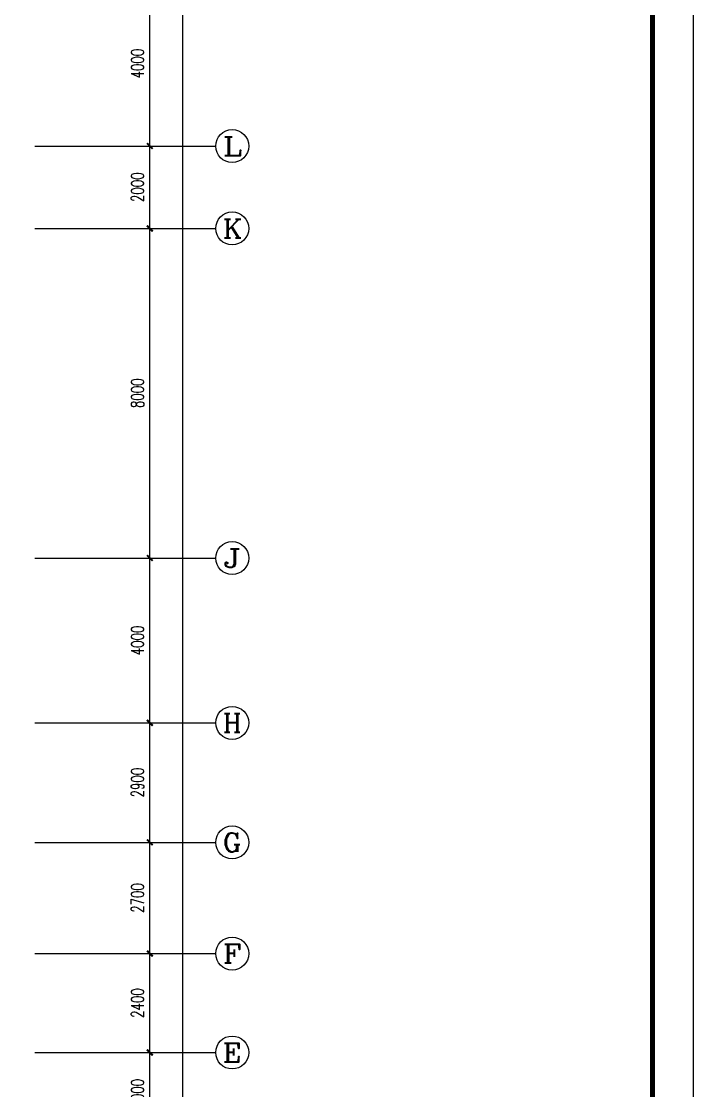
# Model space of a CAD drawing. Extents: x 190999 to 834799, y -200814 to 215286.
# Drawn here: x 734373 to 750699, y -175421 to -149471 of the extents above; entities that cross this region are included whole.
import ezdxf
from ezdxf.enums import TextEntityAlignment as Align

# ---------------------------------------------------------------- set-up
doc = ezdxf.new("R2010")
doc.units = 0
doc.header["$LTSCALE"] = 1000
doc.header["$MEASUREMENT"] = 0
for name, color, linetype in [('AXIS', 3, 'Continuous'), ('AXIS_TEXT', 7, 'Continuous'), ('图框', 189, 'Continuous')]:
    doc.layers.add(name, color=color, linetype=linetype)
doc.styles.add('_TCH_AXIS', font='COMPLEX', dxfattribs={"bigfont": 'GBCBIG'})
doc.styles.add('COMPLEX', font='COMPLEX')
doc.styles.add('DIM_FONT', font='SIMPLEX', dxfattribs={"width": 0.7, "bigfont": 'GBCBIG'})
doc.dimstyles.new('DIMN', dxfattribs={"dimtxt": 300, "dimasz": 100, "dimexe": 250, "dimexo": 300, "dimgap": 150, "dimtad": 1, "dimdec": 0, "dimzin": 0, "dimdsep": 46, "dimtxsty": 'DIM_FONT', "dimblk": 'ARCHTICK', "dimcen": 0.09, "dimclrt": 7, "dimazin": 2, "dimtfac": 1, "dimtdec": 0, "dimtix": 1, "dimtmove": 2, "dimatfit": 3, "dimfxl": 0, "dimtolj": 1, "dimtzin": 0, "dimarcsym": 0})

# ---------------------------------------------------------------- blocks, each defined once
blk = doc.blocks.new('TJAD_TK_A0')
at = {"layer": '图框'}
blk.add_line((2162, 399.3), (973, 399.3), dxfattribs=at)
at = {"layer": '图框', "const_width": 1.2}
blk.add_lwpolyline([(2152, -431.7), (2152, 389.3), (998, 389.3), (998, -431.7)], close=True, dxfattribs=at)
blk = doc.blocks.new('_ArchTick')
at = {"const_width": 0.5}
blk.add_lwpolyline([(-0.7, -0.7), (0.7, 0.7)], dxfattribs=at)
blk = doc.blocks.new('*D799')
at = {"layer": 'AXIS', "color": 0, "lineweight": -2}
for p, q in [((736699, -174496), (737743, -174496)), ((737493, -176496), (737493, -174496)), ((736699, -176496), (737743, -176496))]:
    blk.add_line(p, q, dxfattribs=at)
at = {"layer": 'Defpoints', "color": 0}
for p in [(736399, -174496), (737493, -174496), (736399, -176496)]:
    blk.add_point(p, dxfattribs=at)
at = {"layer": 'AXIS', "color": 0, "lineweight": -2, "xscale": 100, "yscale": 100, "zscale": 100}
for p, rotation in [((737493, -174496), 90), ((737493, -176496), 270)]:
    blk.add_blockref('_ArchTick', p, dxfattribs=dict(at, rotation=rotation))
at = {"layer": 'AXIS', "color": 7, "insert": (737193, -175496), "char_height": 300, "attachment_point": 5, "rotation": 90, "style": 'DIM_FONT'}
blk.add_mtext('\\A1;2000', dxfattribs=at)
blk = doc.blocks.new('*D800')
at = {"layer": 'AXIS', "color": 0, "lineweight": -2}
for p, q in [((736699, -172096), (737743, -172096)), ((737493, -174496), (737493, -172096)), ((736699, -174496), (737743, -174496))]:
    blk.add_line(p, q, dxfattribs=at)
at = {"layer": 'Defpoints', "color": 0}
for p in [(736399, -172096), (737493, -172096), (736399, -174496)]:
    blk.add_point(p, dxfattribs=at)
at = {"layer": 'AXIS', "color": 0, "lineweight": -2, "xscale": 100, "yscale": 100, "zscale": 100}
for p, rotation in [((737493, -172096), 90), ((737493, -174496), 270)]:
    blk.add_blockref('_ArchTick', p, dxfattribs=dict(at, rotation=rotation))
at = {"layer": 'AXIS', "color": 7, "insert": (737193, -173296), "char_height": 300, "attachment_point": 5, "rotation": 90, "style": 'DIM_FONT'}
blk.add_mtext('\\A1;2400', dxfattribs=at)
blk = doc.blocks.new('*D801')
at = {"layer": 'AXIS', "color": 0, "lineweight": -2}
for p, q in [((736699, -169396), (737743, -169396)), ((737493, -172096), (737493, -169396)), ((736699, -172096), (737743, -172096))]:
    blk.add_line(p, q, dxfattribs=at)
at = {"layer": 'Defpoints', "color": 0}
for p in [(736399, -169396), (737493, -169396), (736399, -172096)]:
    blk.add_point(p, dxfattribs=at)
at = {"layer": 'AXIS', "color": 0, "lineweight": -2, "xscale": 100, "yscale": 100, "zscale": 100}
for p, rotation in [((737493, -169396), 90), ((737493, -172096), 270)]:
    blk.add_blockref('_ArchTick', p, dxfattribs=dict(at, rotation=rotation))
at = {"layer": 'AXIS', "color": 7, "insert": (737193, -170746), "char_height": 300, "attachment_point": 5, "rotation": 90, "style": 'DIM_FONT'}
blk.add_mtext('\\A1;2700', dxfattribs=at)
blk = doc.blocks.new('*D802')
at = {"layer": 'AXIS', "color": 0, "lineweight": -2}
for p, q in [((736699, -166496), (737743, -166496)), ((737493, -169396), (737493, -166496)), ((736699, -169396), (737743, -169396))]:
    blk.add_line(p, q, dxfattribs=at)
at = {"layer": 'Defpoints', "color": 0}
for p in [(736399, -166496), (737493, -166496), (736399, -169396)]:
    blk.add_point(p, dxfattribs=at)
at = {"layer": 'AXIS', "color": 0, "lineweight": -2, "xscale": 100, "yscale": 100, "zscale": 100}
for p, rotation in [((737493, -166496), 90), ((737493, -169396), 270)]:
    blk.add_blockref('_ArchTick', p, dxfattribs=dict(at, rotation=rotation))
at = {"layer": 'AXIS', "color": 7, "insert": (737193, -167946), "char_height": 300, "attachment_point": 5, "rotation": 90, "style": 'DIM_FONT'}
blk.add_mtext('\\A1;2900', dxfattribs=at)
blk = doc.blocks.new('*D803')
at = {"layer": 'AXIS', "color": 0, "lineweight": -2}
for p, q in [((736699, -162496), (737743, -162496)), ((737493, -166496), (737493, -162496)), ((736699, -166496), (737743, -166496))]:
    blk.add_line(p, q, dxfattribs=at)
at = {"layer": 'Defpoints', "color": 0}
for p in [(736399, -162496), (737493, -162496), (736399, -166496)]:
    blk.add_point(p, dxfattribs=at)
at = {"layer": 'AXIS', "color": 0, "lineweight": -2, "xscale": 100, "yscale": 100, "zscale": 100}
for p, rotation in [((737493, -162496), 90), ((737493, -166496), 270)]:
    blk.add_blockref('_ArchTick', p, dxfattribs=dict(at, rotation=rotation))
at = {"layer": 'AXIS', "color": 7, "insert": (737193, -164496), "char_height": 300, "attachment_point": 5, "rotation": 90, "style": 'DIM_FONT'}
blk.add_mtext('\\A1;4000', dxfattribs=at)
blk = doc.blocks.new('*D804')
at = {"layer": 'AXIS', "color": 0, "lineweight": -2}
for p, q in [((736699, -154496), (737743, -154496)), ((737493, -162496), (737493, -154496)), ((736699, -162496), (737743, -162496))]:
    blk.add_line(p, q, dxfattribs=at)
at = {"layer": 'Defpoints', "color": 0}
for p in [(736399, -154496), (737493, -154496), (736399, -162496)]:
    blk.add_point(p, dxfattribs=at)
at = {"layer": 'AXIS', "color": 0, "lineweight": -2, "xscale": 100, "yscale": 100, "zscale": 100}
for p, rotation in [((737493, -154496), 90), ((737493, -162496), 270)]:
    blk.add_blockref('_ArchTick', p, dxfattribs=dict(at, rotation=rotation))
at = {"layer": 'AXIS', "color": 7, "insert": (737193, -158496), "char_height": 300, "attachment_point": 5, "rotation": 90, "style": 'DIM_FONT'}
blk.add_mtext('\\A1;8000', dxfattribs=at)
blk = doc.blocks.new('*D805')
at = {"layer": 'AXIS', "color": 0, "lineweight": -2}
for p, q in [((736699, -152496), (737743, -152496)), ((737493, -154496), (737493, -152496)), ((736699, -154496), (737743, -154496))]:
    blk.add_line(p, q, dxfattribs=at)
at = {"layer": 'Defpoints', "color": 0}
for p in [(736399, -152496), (737493, -152496), (736399, -154496)]:
    blk.add_point(p, dxfattribs=at)
at = {"layer": 'AXIS', "color": 0, "lineweight": -2, "xscale": 100, "yscale": 100, "zscale": 100}
for p, rotation in [((737493, -152496), 90), ((737493, -154496), 270)]:
    blk.add_blockref('_ArchTick', p, dxfattribs=dict(at, rotation=rotation))
at = {"layer": 'AXIS', "color": 7, "insert": (737193, -153496), "char_height": 300, "attachment_point": 5, "rotation": 90, "style": 'DIM_FONT'}
blk.add_mtext('\\A1;2000', dxfattribs=at)
blk = doc.blocks.new('*D806')
at = {"layer": 'AXIS', "color": 0, "lineweight": -2}
for p, q in [((736699, -148496), (737743, -148496)), ((737493, -152496), (737493, -148496)), ((736699, -152496), (737743, -152496))]:
    blk.add_line(p, q, dxfattribs=at)
at = {"layer": 'Defpoints', "color": 0}
for p in [(736399, -148496), (737493, -148496), (736399, -152496)]:
    blk.add_point(p, dxfattribs=at)
at = {"layer": 'AXIS', "color": 0, "lineweight": -2, "xscale": 100, "yscale": 100, "zscale": 100}
for p, rotation in [((737493, -148496), 90), ((737493, -152496), 270)]:
    blk.add_blockref('_ArchTick', p, dxfattribs=dict(at, rotation=rotation))
at = {"layer": 'AXIS', "color": 7, "insert": (737193, -150496), "char_height": 300, "attachment_point": 5, "rotation": 90, "style": 'DIM_FONT'}
blk.add_mtext('\\A1;4000', dxfattribs=at)
blk = doc.blocks.new('*D823')
at = {"layer": 'AXIS', "color": 0, "lineweight": -2}
for p, q in [((736699, -92496), (738543, -92496)), ((738293, -180496), (738293, -92496)), ((736699, -180496), (738543, -180496))]:
    blk.add_line(p, q, dxfattribs=at)
at = {"layer": 'Defpoints', "color": 0}
for p in [(736399, -92496), (738293, -92496), (736399, -180496)]:
    blk.add_point(p, dxfattribs=at)
at = {"layer": 'AXIS', "color": 0, "lineweight": -2, "xscale": 100, "yscale": 100, "zscale": 100}
for p, rotation in [((738293, -92496), 90), ((738293, -180496), 270)]:
    blk.add_blockref('_ArchTick', p, dxfattribs=dict(at, rotation=rotation))
at = {"layer": 'AXIS', "color": 7, "insert": (737993, -136496), "char_height": 300, "attachment_point": 5, "rotation": 90, "style": 'DIM_FONT'}
blk.add_mtext('\\A1;88000', dxfattribs=at)
blk = doc.blocks.new('_AXISO')
blk.add_circle((0, 0), 0.5)
at = {"layer": 'AXIS_TEXT', "style": 'COMPLEX', "width": 1.041667}
blk.add_attdef('A', text='', height=0.56, dxfattribs=at).set_placement((-0.25, -0.28), (0.25, -0.28), align=Align.FIT)

msp = doc.modelspace()

# ---------------------------------------------------------------- linework, layer by layer
at = {"layer": 'AXIS'}
for p, q in [((734698.5, -152496.3), (739093, -152496.3)), ((734698.5, -154496.3), (739093, -154496.3)), ((734698.5, -162496.3), (739093, -162496.3)), ((734698.5, -166496.3), (739093, -166496.3)), ((734698.5, -169396.3), (739093, -169396.3)), ((734698.5, -172096.3), (739093, -172096.3)), ((734698.5, -174496.3), (739093, -174496.3))]:
    msp.add_line(p, q, dxfattribs=at)

# ---------------------------------------------------------------- block references
ref = msp.add_blockref('_AXISO', (739493, -152496.3), dxfattribs=dict(at, xscale=800, yscale=800, zscale=800))
ref.add_attrib('A', 'L', dxfattribs={"layer": 'AXIS_TEXT', "height": 452.5, "style": '_TCH_AXIS', "width": 1.4}).set_placement((739266.7, -152722.6), (739719.3, -152722.6), align=Align.FIT)
ref = msp.add_blockref('_AXISO', (739493, -154496.3), dxfattribs=dict(at, xscale=800, yscale=800, zscale=800))
ref.add_attrib('A', 'K', dxfattribs={"layer": 'AXIS_TEXT', "height": 452.5, "style": '_TCH_AXIS', "width": 1.105263}).set_placement((739266.7, -154722.6), (739719.3, -154722.6), align=Align.FIT)
ref = msp.add_blockref('_AXISO', (739493, -162496.3), dxfattribs=dict(at, xscale=800, yscale=800, zscale=800))
ref.add_attrib('A', 'J', dxfattribs={"layer": 'AXIS_TEXT', "height": 452.5, "style": '_TCH_AXIS', "width": 1.909091}).set_placement((739266.7, -162722.6), (739719.3, -162722.6), align=Align.FIT)
ref = msp.add_blockref('_AXISO', (739493, -166496.3), dxfattribs=dict(at, xscale=800, yscale=800, zscale=800))
ref.add_attrib('A', 'H', dxfattribs={"layer": 'AXIS_TEXT', "height": 452.5, "style": '_TCH_AXIS', "width": 1.05}).set_placement((739266.7, -166722.6), (739719.3, -166722.6), align=Align.FIT)
ref = msp.add_blockref('_AXISO', (739493, -169396.3), dxfattribs=dict(at, xscale=800, yscale=800, zscale=800))
ref.add_attrib('A', 'G', dxfattribs={"layer": 'AXIS_TEXT', "height": 452.5, "style": '_TCH_AXIS', "width": 1.166667}).set_placement((739266.7, -169622.6), (739719.3, -169622.6), align=Align.FIT)
ref = msp.add_blockref('_AXISO', (739493, -172096.3), dxfattribs=dict(at, xscale=800, yscale=800, zscale=800))
ref.add_attrib('A', 'F', dxfattribs={"layer": 'AXIS_TEXT', "height": 452.5, "style": '_TCH_AXIS', "width": 1.3125}).set_placement((739266.7, -172322.6), (739719.3, -172322.6), align=Align.FIT)
ref = msp.add_blockref('_AXISO', (739493, -174496.3), dxfattribs=dict(at, xscale=800, yscale=800, zscale=800))
ref.add_attrib('A', 'E', dxfattribs={"layer": 'AXIS_TEXT', "height": 452.5, "style": '_TCH_AXIS', "width": 1.3125}).set_placement((739266.7, -174722.6), (739719.3, -174722.6), align=Align.FIT)
at = {"layer": '图框', "xscale": 100, "yscale": 100, "zscale": 100, "rotation": 270}
msp.add_blockref('TJAD_TK_A0', (710768.8, 15386.5), dxfattribs=at)

# ---------------------------------------------------------------- dimensions: what is measured, and where the dimension line sits
at = {"layer": 'AXIS'}
for p1, p2, distance, picture, middle in [((736398.5, -180496.3), (736398.5, -92496.3), -1894.4, '*D823', (737993, -136496.3)), ((736398.5, -152496.3), (736398.5, -148496.3), -1094.4, '*D806', (737193, -150496.3)), ((736398.5, -154496.3), (736398.5, -152496.3), -1094.4, '*D805', (737193, -153496.3)), ((736398.5, -162496.3), (736398.5, -154496.3), -1094.4, '*D804', (737193, -158496.3)), ((736398.5, -166496.3), (736398.5, -162496.3), -1094.4, '*D803', (737193, -164496.3)), ((736398.5, -169396.3), (736398.5, -166496.3), -1094.4, '*D802', (737193, -167946.3)), ((736398.5, -172096.3), (736398.5, -169396.3), -1094.4, '*D801', (737193, -170746.3)), ((736398.5, -174496.3), (736398.5, -172096.3), -1094.4, '*D800', (737193, -173296.3)), ((736398.5, -176496.3), (736398.5, -174496.3), -1094.4, '*D799', (737193, -175496.3))]:
    dim = msp.add_aligned_dim(p1=p1, p2=p2, distance=distance, dimstyle='DIMN', dxfattribs=at)
    dim.commit()
    dim.dimension.update_dxf_attribs({"geometry": picture, "text_midpoint": middle})

doc.saveas('drawing.dxf')
